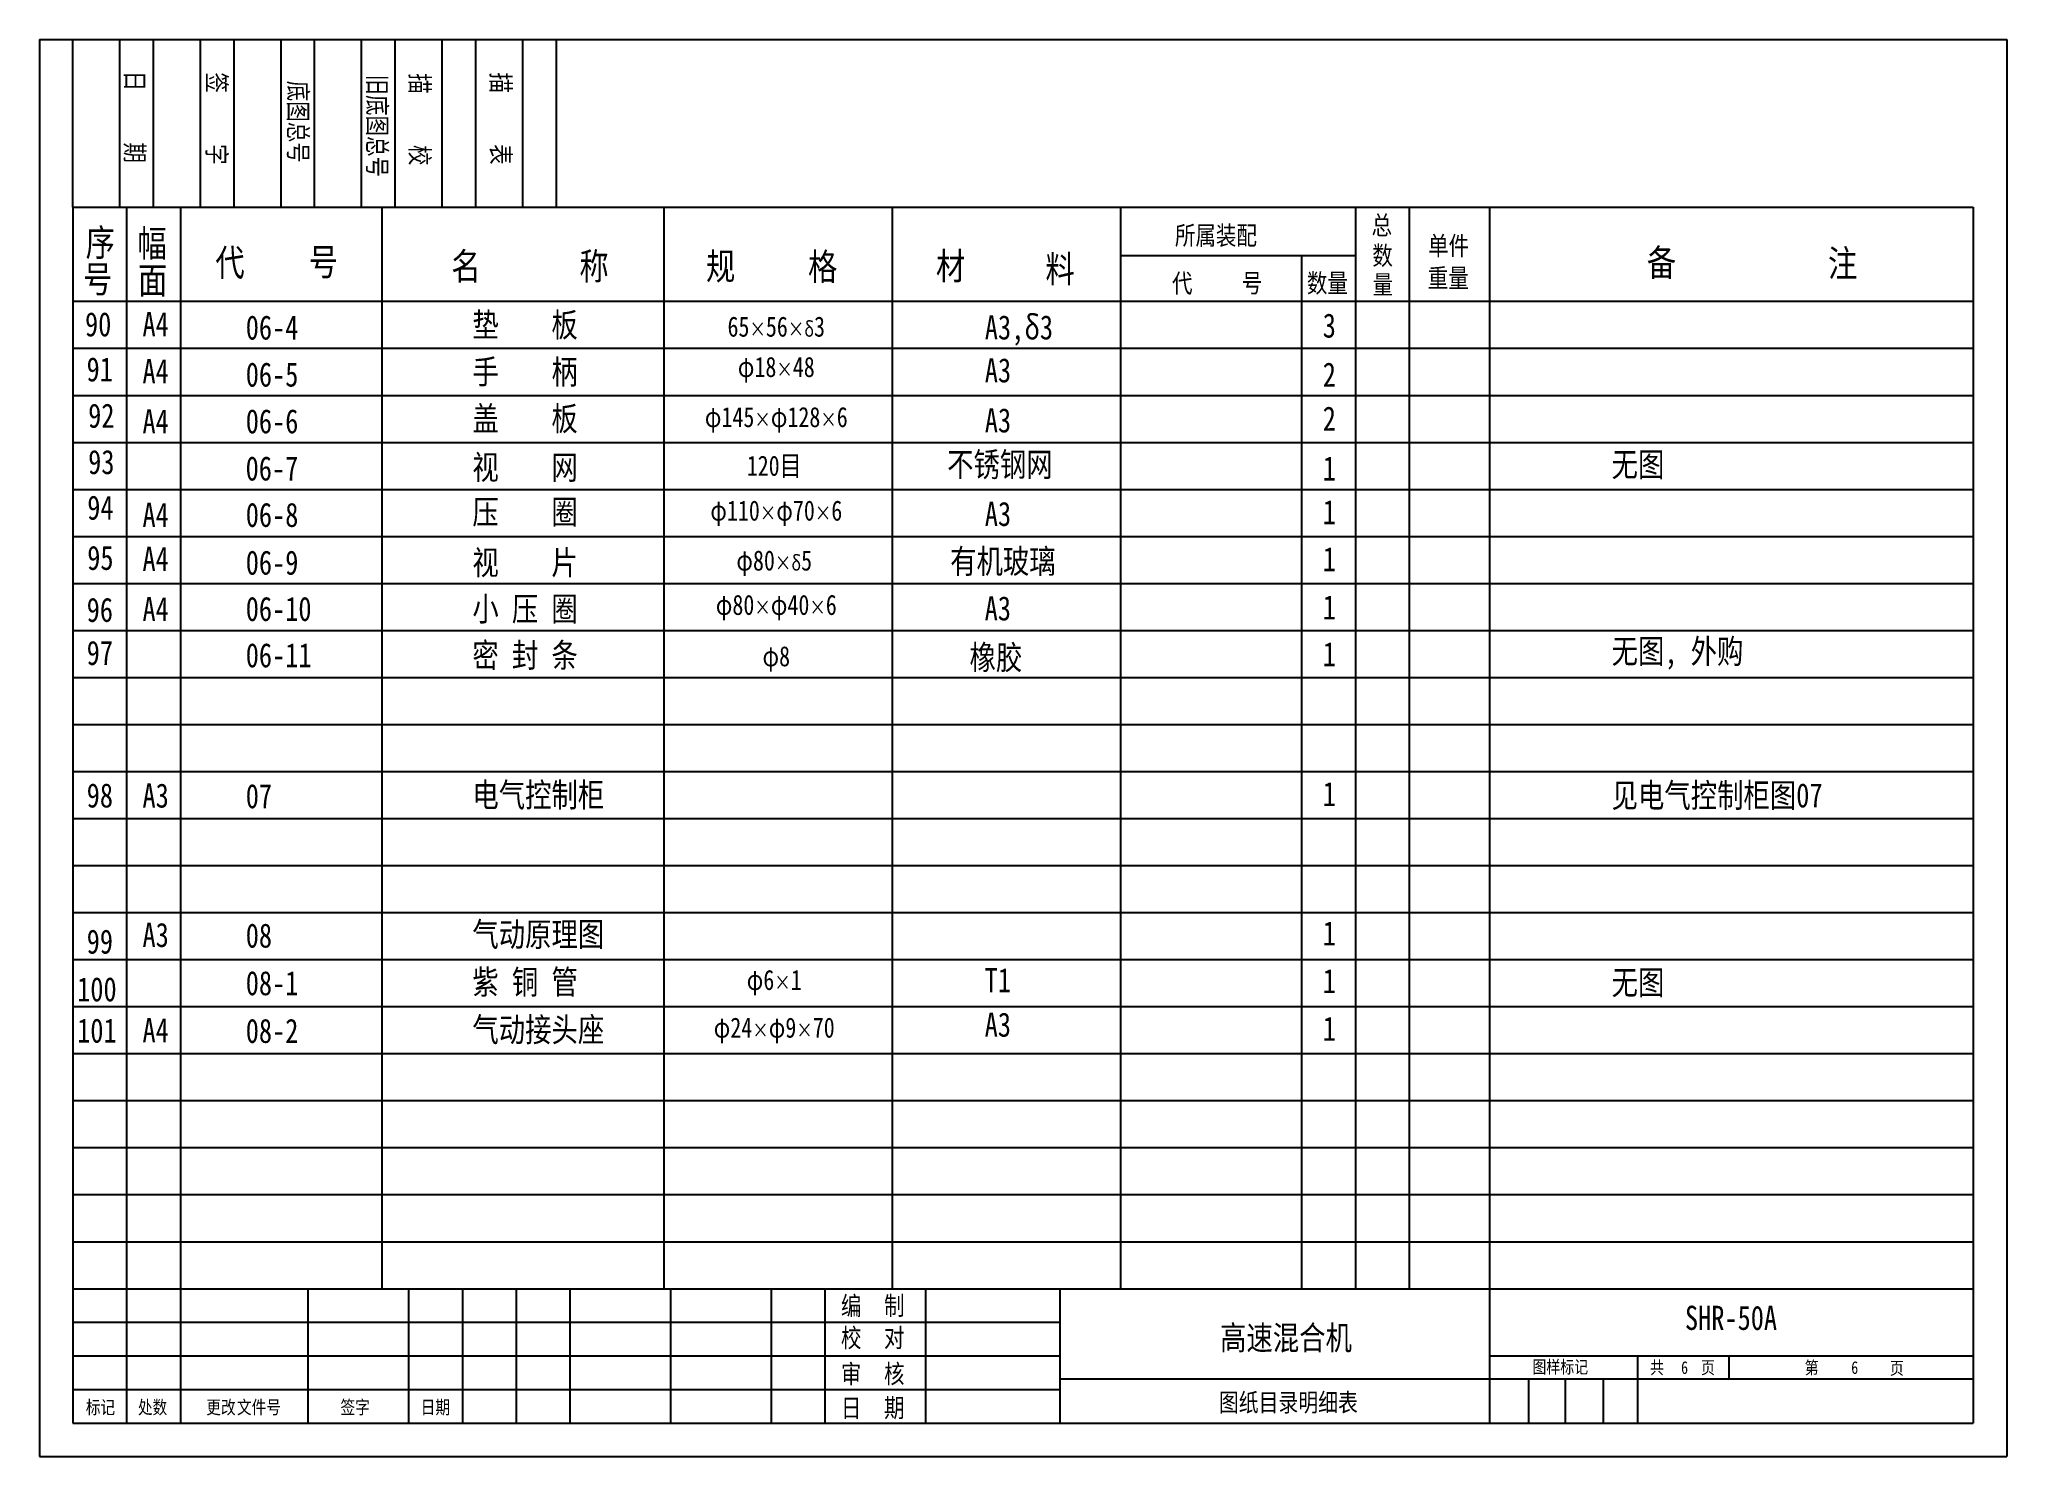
# Model space of a CAD drawing. Extents: x 196 to 489, y 195 to 406.
import ezdxf

# ---------------------------------------------------------------- set-up
doc = ezdxf.new("R2010")
doc.units = 0
doc.header["$LTSCALE"] = 10.5
doc.header["$MEASUREMENT"] = 0
doc.layers.get('0').update_dxf_attribs({"color": 2, "linetype": 'CONTINUOUS'})
doc.layers.add('SMPEN_THICK', color=7, linetype='CONTINUOUS')
doc.styles.add('HZDX', font='simsun.ttf', dxfattribs={"width": 0.8, "height": 5.5})

msp = doc.modelspace()

# ---------------------------------------------------------------- linework, layer by layer
at = {"layer": 'SMPEN_THICK'}
for p, q in [((196, 406.49), (196, 195.49)), ((196, 406.49), (489, 406.49)), ((201, 381.49), (201, 406.49)), ((208, 381.49), (208, 406.49)), ((213, 381.49), (213, 406.49)), ((220, 381.49), (220, 406.49)), ((225, 381.49), (225, 406.49)), ((232, 381.49), (232, 406.49)), ((237, 381.49), (237, 406.49)), ((244, 381.49), (244, 406.49)), ((249, 381.49), (249, 406.49)), ((256, 381.49), (256, 406.49)), ((261, 381.49), (261, 406.49)), ((268, 381.49), (268, 406.49)), ((273, 381.49), (273, 406.49)), ((489, 406.49), (489, 195.49)), ((201, 381.49), (484, 381.49)), ((201, 381.49), (201, 200.49)), ((209, 381.49), (209, 200.49)), ((217, 381.49), (217, 220.49)), ((247, 381.49), (247, 220.49)), ((289, 381.49), (289, 220.49)), ((323, 381.49), (323, 220.49)), ((357, 381.49), (357, 220.49)), ((392, 381.49), (392, 220.49)), ((400, 381.49), (400, 220.49)), ((412, 381.49), (412, 200.49)), ((484, 381.49), (484, 200.49)), ((357, 374.3), (392, 374.3)), ((384, 374.3), (384, 220.49)), ((201, 367.49), (484, 367.49)), ((201, 362.69), (201, 200.49)), ((201, 360.49), (484, 360.49)), ((201, 353.49), (484, 353.49)), ((201, 346.49), (484, 346.49)), ((201, 339.49), (484, 339.49)), ((201, 332.49), (484, 332.49)), ((201, 325.49), (484, 325.49)), ((201, 318.49), (484, 318.49)), ((201, 311.49), (400, 311.49)), ((400, 311.49), (484, 311.49)), ((201, 304.49), (400, 304.49)), ((201, 304.42), (201, 200.49)), ((400, 304.49), (484, 304.49)), ((201, 297.49), (400, 297.49)), ((400, 297.49), (484, 297.49)), ((201, 290.49), (400, 290.49)), ((400, 290.49), (484, 290.49)), ((201, 283.49), (400, 283.49)), ((400, 283.49), (484, 283.49)), ((201, 276.49), (400, 276.49)), ((400, 276.49), (484, 276.49)), ((201, 269.49), (484, 269.49)), ((201, 262.49), (400, 262.49)), ((400, 262.49), (484, 262.49)), ((201, 255.49), (400, 255.49)), ((400, 255.49), (484, 255.49)), ((201, 248.49), (484, 248.49)), ((201, 241.49), (484, 241.49)), ((201, 234.49), (484, 234.49)), ((201, 227.49), (484, 227.49)), ((201, 220.49), (484, 220.49)), ((217, 220.49), (217, 200.49)), ((236, 220.49), (236, 200.49)), ((251, 220.49), (251, 200.49)), ((259, 220.49), (259, 200.49)), ((267, 220.49), (267, 200.49)), ((275, 220.49), (275, 200.49)), ((290, 220.49), (290, 200.49)), ((305, 220.49), (305, 200.49)), ((313, 220.49), (313, 200.49)), ((328, 220.49), (328, 200.49)), ((348, 220.49), (348, 200.49)), ((201, 215.49), (348, 215.49)), ((201, 210.49), (348, 210.49)), ((412, 210.49), (484, 210.49)), ((434, 210.49), (434, 200.49)), ((447.64, 210.49), (447.64, 207.09)), ((201, 205.49), (348, 205.49)), ((348, 207.08), (412, 207.08)), ((412, 207.08), (484, 207.08)), ((417.8, 207.08), (417.8, 200.49)), ((423.25, 207.08), (423.25, 200.49)), ((428.88, 207.08), (428.88, 200.49)), ((201, 200.49), (484, 200.49)), ((196, 195.49), (489, 195.49))]:
    msp.add_line(p, q, dxfattribs=at)

# ---------------------------------------------------------------- texts
at = {"color": 2, "linetype": 'BYBLOCK', "char_height": 3, "attachment_point": 5, "style": 'HZDX'}
for s, insert in [('65\\H2.25;×\\H3;56\\H2.25;×δ\\H3;3', (305.75, 363.7)), ('φ18\\H2.25;×\\H3;48', (305.75, 357.31)), ('φ145\\H2.25;×\\H3;φ128\\H2.25;×\\H3;6', (305.75, 349.85)), ('120目', (305.44, 342.86)), ('φ110\\H2.25;×\\H3;φ70\\H2.25;×\\H3;6', (305.75, 335.93)), ('φ80\\H2.25;×δ\\H3;5', (305.44, 328.5)), ('φ80\\H2.25;×\\H3;φ40\\H2.25;×\\H3;6', (305.75, 321.89)), ('φ8', (305.75, 314.24)), ('φ6\\H2.25;×\\H3;1', (305.44, 266.05)), ('φ24\\H2.25;×\\H3;φ9\\H2.25;×\\H3;70', (305.44, 258.95))]:
    msp.add_mtext(s, dxfattribs=dict(at, insert=insert))
at = {"layer": 'SMPEN_THICK', "style": 'HZDX', "width": 0.8}
for s, p in [('签     字', (221.02, 401.57)), ('描     表', (263.31, 401.57)), ('日     期', (208.83, 401.82)), ('底图总号', (233.15, 400.33)), ('旧底图总号', (244.93, 401.26)), ('描     校', (251.25, 401.44))]:
    msp.add_text(s, height=2.8, rotation=270, dxfattribs=at).set_placement(p)
for s, height, p in [('序', 4, (202.89, 374.23)), ('幅', 4, (210.61, 374.11)), ('所属装配', 2.8, (365.12, 375.9)), ('总', 2.8, (394.41, 377.41)), ('代', 4, (222.21, 371.25)), ('号', 4, (236.11, 371.34)), ('名', 4, (257.35, 370.71)), ('称', 4, (276.43, 370.71)), ('规', 4, (295.28, 370.71)), ('格', 4, (310.48, 370.64)), ('材', 4, (329.54, 370.73)), ('数', 2.8, (394.53, 372.91)), ('单件', 2.8, (402.83, 374.36)), ('备', 4, (435.42, 371.25)), ('注', 4, (462.39, 371.15)), ('号', 4, (202.52, 368.79)), ('面', 4, (210.7, 368.6)), ('料', 4, (345.84, 370.28)), ('重量', 2.8, (402.78, 369.55)), ('代', 2.8, (364.69, 368.78)), ('号', 2.8, (375.08, 368.81)), ('数量', 2.8, (384.78, 368.8)), ('量', 2.8, (394.56, 368.59)), ('垫    板', 3.6, (260.49, 362.19)), ('90', 3.6, (202.8, 362.27)), ('A4', 3.6, (211.36, 362.29)), ('06-4', 3.6, (226.74, 361.79)), ('A3,δ3', 3.6, (336.81, 361.81)), ('3', 3.6, (387.14, 362.08)), ('91', 3.6, (203.03, 355.57)), ('A4', 3.6, (211.36, 355.29)), ('06-5', 3.6, (226.74, 354.79)), ('手    柄', 3.6, (260.49, 355.19)), ('A3', 3.6, (336.81, 355.42)), ('2', 3.6, (387.14, 354.78)), ('92', 3.6, (203.27, 348.67)), ('盖    板', 3.6, (260.49, 348.23)), ('2', 3.6, (387.14, 348.23)), ('A4', 3.6, (211.36, 347.83)), ('06-6', 3.6, (226.74, 347.83)), ('A3', 3.6, (336.81, 347.97)), ('93', 3.6, (203.27, 341.77)), ('06-7', 3.6, (226.72, 340.81)), ('视    网', 3.6, (260.49, 340.98)), ('不锈钢网', 3.6, (331.2, 341.4)), ('1', 3.6, (387.14, 340.81)), ('无图', 3.6, (430.16, 341.39)), ('94', 3.6, (203.13, 334.98)), ('A4', 3.6, (211.36, 333.91)), ('06-8', 3.6, (226.74, 333.9)), ('压    圈', 3.6, (260.49, 334.31)), ('A3', 3.6, (336.81, 334.04)), ('1', 3.6, (387.14, 334.31)), ('有机玻璃', 3.6, (331.65, 326.99)), ('95', 3.6, (203.13, 327.5)), ('A4', 3.6, (211.36, 327.36)), ('06-9', 3.6, (226.74, 326.79)), ('视    片', 3.6, (260.49, 326.79)), ('1', 3.6, (387.14, 327.3)), ('96', 3.6, (203.05, 319.76)), ('A4', 3.6, (211.36, 319.87)), ('06-10', 3.6, (226.74, 319.9)), ('小 压 圈', 3.6, (260.49, 319.9)), ('A3', 3.6, (336.79, 319.98)), ('1', 3.6, (387.14, 320.14)), ('97', 3.6, (203.05, 313.35)), ('06-11', 3.6, (226.74, 313)), ('密 封 条', 3.6, (260.49, 313)), ('橡胶', 3.6, (334.53, 312.67)), ('1', 3.6, (387.14, 313.15)), ('无图, 外购', 3.6, (430.16, 313.59)), ('电气控制柜', 3.6, (260.49, 292.2)), ('见电气控制柜图07', 3.6, (430.16, 292.14)), ('98', 3.6, (203.05, 292.13)), ('A3', 3.6, (211.36, 292.11)), ('07', 3.6, (226.74, 292.02)), ('1', 3.6, (387.14, 292.35)), ('气动原理图', 3.6, (260.49, 271.45)), ('99', 3.6, (203.05, 270.37)), ('A3', 3.6, (211.36, 271.36)), ('08', 3.6, (226.74, 271.27)), ('1', 3.6, (387.14, 271.6)), ('100', 3.6, (201.63, 263.27)), ('08-1', 3.6, (226.74, 264.18)), ('紫 铜 管', 3.6, (260.49, 264.35)), ('T1', 3.6, (336.79, 264.63)), ('1', 3.6, (387.14, 264.5)), ('无图', 3.6, (430.16, 264.27)), ('A4', 3.6, (211.36, 257.17)), ('气动接头座', 3.6, (260.49, 257.26)), ('A3', 3.6, (336.79, 258)), ('1', 3.6, (387.14, 257.41)), ('101', 3.6, (201.63, 257.12)), ('08-2', 3.6, (226.74, 257.08)), ('编', 2.8, (315.38, 216.54)), ('制', 2.8, (321.8, 216.57)), ('SHR-50A', 3.6, (441.09, 214.35)), ('校', 2.8, (315.38, 211.77)), ('对', 2.8, (321.8, 211.79)), ('高速混合机', 3.6, (371.84, 211.38)), ('审', 2.8, (315.38, 206.4)), ('核', 2.8, (321.8, 206.42)), ('图样标记', 1.9, (418.37, 207.89)), ('共', 1.9, (435.89, 207.8)), ('6', 1.9, (440.51, 207.8)), ('页', 1.9, (443.48, 207.8)), ('第', 1.9, (458.92, 207.78)), ('6', 1.9, (465.85, 207.8)), ('页', 1.9, (471.61, 207.71)), ('图纸目录明细表', 2.71, (371.67, 202.2)), ('标记', 2, (202.92, 201.84)), ('处数', 2, (210.68, 201.84)), ('更改', 2, (220.86, 201.84)), ('文件号', 2, (225.43, 201.84)), ('签字', 2, (240.85, 201.84)), ('日期', 2, (252.8, 201.84)), ('日', 2.8, (315.38, 201.33)), ('期', 2.8, (321.8, 201.36))]:
    msp.add_text(s, height=height, dxfattribs=at).set_placement(p)

doc.saveas('drawing.dxf')
